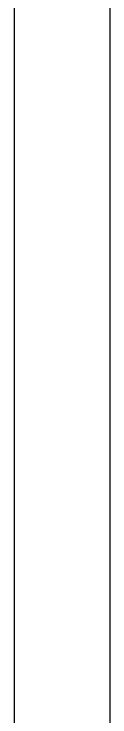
# Model space of a CAD drawing. Header units: millimetres. Extents: x 5543 to 15648, y 4351 to 19091.
# Drawn here: x 14248 to 14448, y 12476 to 13946 of the extents above; entities that cross this region are included whole.
import ezdxf

# ---------------------------------------------------------------- set-up
doc = ezdxf.new("R2010")
doc.units = ezdxf.units.MM
doc.layers.add('IfcObject', color=7, linetype='CONTINUOUS')

msp = doc.modelspace()

# ---------------------------------------------------------------- linework, layer by layer
at = {"layer": 'IfcObject'}
for p, q in [((14248.1, 16291.1, -4700), (14248.1, 5951.3, -4700)), ((14248.1, 16291.1, -4700), (14248.1, 5951.3, -4700)), ((14448.1, 16291.1, -4700), (14448.1, 5951.3, -4700)), ((14448.1, 16291.1, -4700), (14448.1, 5951.3, -4700)), ((14248.1, 14331.1, -7200), (14248.1, 5951.3, -7200)), ((14248.1, 14331.1, -7200), (14248.1, 5951.3, -7200)), ((14448.1, 14331.1, -7200), (14448.1, 5951.3, -7200)), ((14448.1, 14331.1, -7200), (14448.1, 5951.3, -7200))]:
    msp.add_line(p, q, dxfattribs=at)

doc.saveas('drawing.dxf')
